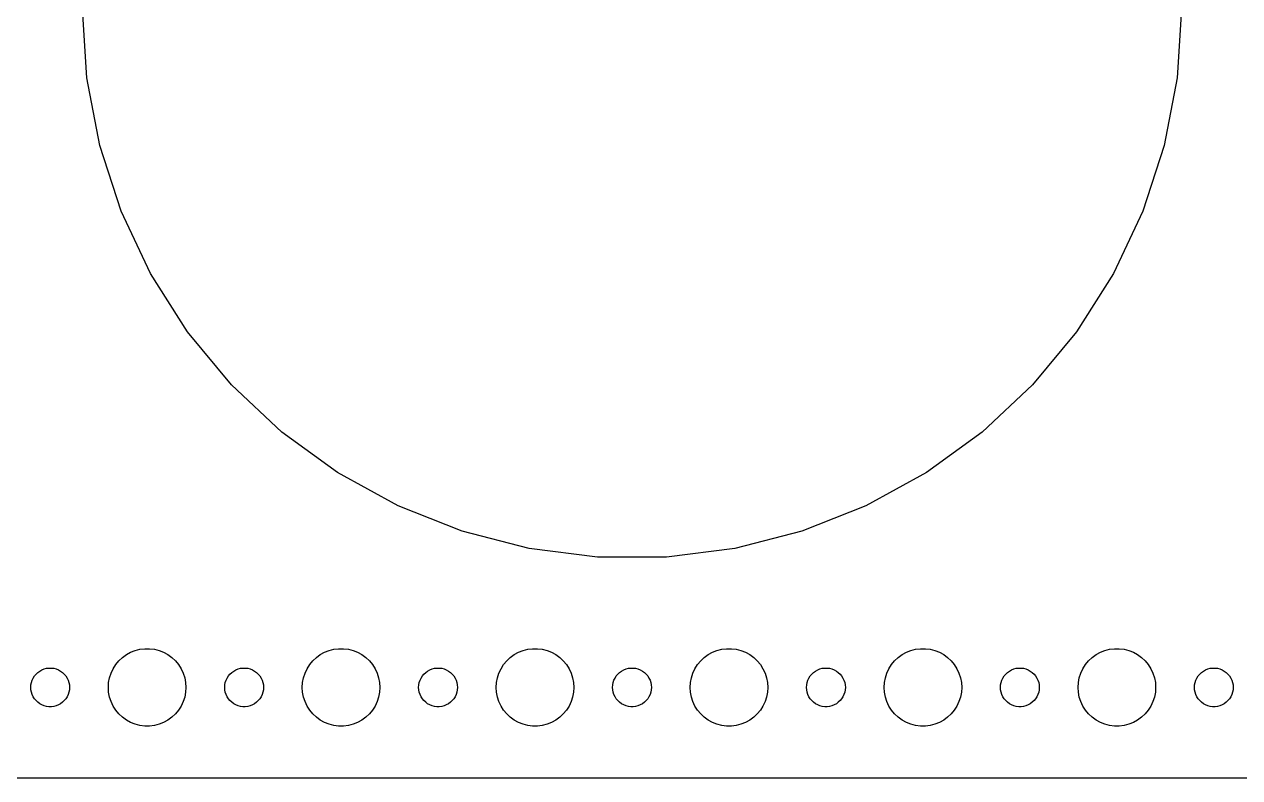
# Model space of a CAD drawing. Header units: metres. Extents: x -240 to 240, y -59 to 59.
# Drawn here: x -137 to -43, y -59.5 to -1.2 of the extents above; entities that cross this region are included whole.
import ezdxf

# ---------------------------------------------------------------- set-up
doc = ezdxf.new("R2010")
doc.units = ezdxf.units.M

msp = doc.modelspace()

# ---------------------------------------------------------------- linework, layer by layer
for p, q in [((-132.165, -5.32666), (-132.5, 0)), ((-47.5, 0), (-47.8351, -5.32666)), ((-131.165, -10.5693), (-132.165, -5.32666)), ((-47.8351, -5.32666), (-48.8352, -10.5693)), ((-129.516, -15.6453), (-131.165, -10.5693)), ((-48.8352, -10.5693), (-50.4845, -15.6453)), ((-127.243, -20.4745), (-129.516, -15.6453)), ((-50.4845, -15.6453), (-52.757, -20.4745)), ((-124.383, -24.9809), (-127.243, -20.4745)), ((-52.757, -20.4745), (-55.6168, -24.9809)), ((-120.981, -29.0932), (-124.383, -24.9809)), ((-55.6168, -24.9809), (-59.0188, -29.0932)), ((-117.091, -32.7468), (-120.981, -29.0932)), ((-59.0188, -29.0932), (-62.9095, -32.7468)), ((-112.773, -35.8839), (-117.091, -32.7468)), ((-62.9095, -32.7468), (-67.2274, -35.8839)), ((-108.096, -38.4551), (-112.773, -35.8839)), ((-67.2274, -35.8839), (-71.9044, -38.4551)), ((-103.133, -40.4199), (-108.096, -38.4551)), ((-71.9044, -38.4551), (-76.8668, -40.4199)), ((-97.9637, -41.7472), (-103.133, -40.4199)), ((-76.8668, -40.4199), (-82.0363, -41.7472)), ((-92.6686, -42.4161), (-97.9637, -41.7472)), ((-82.0363, -41.7472), (-87.3314, -42.4161)), ((-87.3314, -42.4161), (-92.6686, -42.4161)), ((-129.107, -49.967), (-128.777, -49.7855)), ((-128.777, -49.7855), (-128.427, -49.6468)), ((-128.427, -49.6468), (-128.062, -49.5531)), ((-128.062, -49.5531), (-127.688, -49.5059)), ((-127.688, -49.5059), (-127.312, -49.5059)), ((-127.312, -49.5059), (-126.938, -49.5531)), ((-126.938, -49.5531), (-126.573, -49.6468)), ((-126.573, -49.6468), (-126.223, -49.7855)), ((-126.223, -49.7855), (-125.893, -49.967)), ((-114.107, -49.967), (-113.777, -49.7855)), ((-113.777, -49.7855), (-113.427, -49.6468)), ((-113.427, -49.6468), (-113.062, -49.5531)), ((-113.062, -49.5531), (-112.688, -49.5059)), ((-112.688, -49.5059), (-112.312, -49.5059)), ((-112.312, -49.5059), (-111.938, -49.5531)), ((-111.938, -49.5531), (-111.573, -49.6468)), ((-111.573, -49.6468), (-111.223, -49.7855)), ((-111.223, -49.7855), (-110.893, -49.967)), ((-99.1075, -49.967), (-98.7773, -49.7855)), ((-98.7773, -49.7855), (-98.427, -49.6468)), ((-98.427, -49.6468), (-98.0621, -49.5531)), ((-98.0621, -49.5531), (-97.6884, -49.5059)), ((-97.6884, -49.5059), (-97.3116, -49.5059)), ((-97.3116, -49.5059), (-96.9379, -49.5531)), ((-96.9379, -49.5531), (-96.573, -49.6468)), ((-96.573, -49.6468), (-96.2227, -49.7855)), ((-96.2227, -49.7855), (-95.8925, -49.967)), ((-84.1075, -49.967), (-83.7773, -49.7855)), ((-83.7773, -49.7855), (-83.427, -49.6468)), ((-83.427, -49.6468), (-83.0621, -49.5531)), ((-83.0621, -49.5531), (-82.6884, -49.5059)), ((-82.6884, -49.5059), (-82.3116, -49.5059)), ((-82.3116, -49.5059), (-81.9379, -49.5531)), ((-81.9379, -49.5531), (-81.573, -49.6468)), ((-81.573, -49.6468), (-81.2227, -49.7855)), ((-81.2227, -49.7855), (-80.8925, -49.967)), ((-69.1075, -49.967), (-68.7773, -49.7855)), ((-68.7773, -49.7855), (-68.427, -49.6468)), ((-68.427, -49.6468), (-68.0621, -49.5531)), ((-68.0621, -49.5531), (-67.6884, -49.5059)), ((-67.6884, -49.5059), (-67.3116, -49.5059)), ((-67.3116, -49.5059), (-66.9379, -49.5531)), ((-66.9379, -49.5531), (-66.573, -49.6468)), ((-66.573, -49.6468), (-66.2227, -49.7855)), ((-66.2227, -49.7855), (-65.8925, -49.967)), ((-54.1075, -49.967), (-53.7773, -49.7855)), ((-53.7773, -49.7855), (-53.427, -49.6468)), ((-53.427, -49.6468), (-53.0621, -49.5531)), ((-53.0621, -49.5531), (-52.6884, -49.5059)), ((-52.6884, -49.5059), (-52.3116, -49.5059)), ((-52.3116, -49.5059), (-51.9379, -49.5531)), ((-51.9379, -49.5531), (-51.5729, -49.6468)), ((-51.5729, -49.6468), (-51.2227, -49.7855)), ((-51.2227, -49.7855), (-50.8925, -49.967)), ((-130.129, -51.0547), (-129.927, -50.7366)), ((-129.927, -50.7366), (-129.687, -50.4464)), ((-129.687, -50.4464), (-129.412, -50.1885)), ((-129.412, -50.1885), (-129.107, -49.967)), ((-125.893, -49.967), (-125.588, -50.1885)), ((-125.588, -50.1885), (-125.313, -50.4464)), ((-125.313, -50.4464), (-125.073, -50.7366)), ((-125.073, -50.7366), (-124.871, -51.0547)), ((-115.129, -51.0547), (-114.927, -50.7366)), ((-114.927, -50.7366), (-114.687, -50.4464)), ((-114.687, -50.4464), (-114.412, -50.1885)), ((-114.412, -50.1885), (-114.107, -49.967)), ((-110.893, -49.967), (-110.588, -50.1885)), ((-110.588, -50.1885), (-110.313, -50.4464)), ((-110.313, -50.4464), (-110.073, -50.7366)), ((-110.073, -50.7366), (-109.871, -51.0547)), ((-100.129, -51.0547), (-99.927, -50.7366)), ((-99.927, -50.7366), (-99.6869, -50.4464)), ((-99.6869, -50.4464), (-99.4123, -50.1885)), ((-99.4123, -50.1885), (-99.1075, -49.967)), ((-95.8925, -49.967), (-95.5877, -50.1885)), ((-95.5877, -50.1885), (-95.3131, -50.4464)), ((-95.3131, -50.4464), (-95.073, -50.7366)), ((-95.073, -50.7366), (-94.8711, -51.0547)), ((-85.1289, -51.0547), (-84.927, -50.7366)), ((-84.927, -50.7366), (-84.6869, -50.4464)), ((-84.6869, -50.4464), (-84.4123, -50.1885)), ((-84.4123, -50.1885), (-84.1075, -49.967)), ((-80.8925, -49.967), (-80.5877, -50.1885)), ((-80.5877, -50.1885), (-80.3131, -50.4464)), ((-80.3131, -50.4464), (-80.073, -50.7366)), ((-80.073, -50.7366), (-79.8711, -51.0547)), ((-70.1289, -51.0547), (-69.927, -50.7366)), ((-69.927, -50.7366), (-69.6869, -50.4464)), ((-69.6869, -50.4464), (-69.4123, -50.1885)), ((-69.4123, -50.1885), (-69.1075, -49.967)), ((-65.8925, -49.967), (-65.5877, -50.1885)), ((-65.5877, -50.1885), (-65.3131, -50.4464)), ((-65.3131, -50.4464), (-65.073, -50.7366)), ((-65.073, -50.7366), (-64.8711, -51.0547)), ((-55.1289, -51.0547), (-54.927, -50.7366)), ((-54.927, -50.7366), (-54.6869, -50.4464)), ((-54.6869, -50.4464), (-54.4123, -50.1885)), ((-54.4123, -50.1885), (-54.1075, -49.967)), ((-50.8925, -49.967), (-50.5877, -50.1885)), ((-50.5877, -50.1885), (-50.3131, -50.4464)), ((-50.3131, -50.4464), (-50.0729, -50.7366)), ((-50.0729, -50.7366), (-49.8711, -51.0547)), ((-136.314, -51.7774), (-136.214, -51.6183)), ((-136.214, -51.6183), (-136.093, -51.4732)), ((-136.093, -51.4732), (-135.956, -51.3442)), ((-135.956, -51.3442), (-135.804, -51.2335)), ((-135.804, -51.2335), (-135.639, -51.1428)), ((-135.639, -51.1428), (-135.464, -51.0734)), ((-135.464, -51.0734), (-135.281, -51.0266)), ((-135.281, -51.0266), (-135.094, -51.003)), ((-135.094, -51.003), (-134.906, -51.003)), ((-134.906, -51.003), (-134.719, -51.0266)), ((-134.719, -51.0266), (-134.536, -51.0734)), ((-134.536, -51.0734), (-134.361, -51.1428)), ((-134.361, -51.1428), (-134.196, -51.2335)), ((-134.196, -51.2335), (-134.044, -51.3442)), ((-134.044, -51.3442), (-133.907, -51.4732)), ((-133.907, -51.4732), (-133.786, -51.6183)), ((-133.786, -51.6183), (-133.686, -51.7774)), ((-130.406, -51.7539), (-130.289, -51.3956)), ((-130.289, -51.3956), (-130.129, -51.0547)), ((-124.871, -51.0547), (-124.711, -51.3956)), ((-124.711, -51.3956), (-124.594, -51.7539)), ((-121.314, -51.7774), (-121.214, -51.6183)), ((-121.214, -51.6183), (-121.093, -51.4732)), ((-121.093, -51.4732), (-120.956, -51.3442)), ((-120.956, -51.3442), (-120.804, -51.2335)), ((-120.804, -51.2335), (-120.639, -51.1428)), ((-120.639, -51.1428), (-120.464, -51.0734)), ((-120.464, -51.0734), (-120.281, -51.0266)), ((-120.281, -51.0266), (-120.094, -51.003)), ((-120.094, -51.003), (-119.906, -51.003)), ((-119.906, -51.003), (-119.719, -51.0266)), ((-119.719, -51.0266), (-119.536, -51.0734)), ((-119.536, -51.0734), (-119.361, -51.1428)), ((-119.361, -51.1428), (-119.196, -51.2335)), ((-119.196, -51.2335), (-119.044, -51.3442)), ((-119.044, -51.3442), (-118.907, -51.4732)), ((-118.907, -51.4732), (-118.786, -51.6183)), ((-118.786, -51.6183), (-118.686, -51.7774)), ((-115.406, -51.7539), (-115.289, -51.3956)), ((-115.289, -51.3956), (-115.129, -51.0547)), ((-109.871, -51.0547), (-109.711, -51.3956)), ((-109.711, -51.3956), (-109.594, -51.7539)), ((-106.314, -51.7774), (-106.214, -51.6183)), ((-106.214, -51.6183), (-106.093, -51.4732)), ((-106.093, -51.4732), (-105.956, -51.3442)), ((-105.956, -51.3442), (-105.804, -51.2335)), ((-105.804, -51.2335), (-105.639, -51.1428)), ((-105.639, -51.1428), (-105.464, -51.0734)), ((-105.464, -51.0734), (-105.281, -51.0266)), ((-105.281, -51.0266), (-105.094, -51.003)), ((-105.094, -51.003), (-104.906, -51.003)), ((-104.906, -51.003), (-104.719, -51.0266)), ((-104.719, -51.0266), (-104.536, -51.0734)), ((-104.536, -51.0734), (-104.361, -51.1428)), ((-104.361, -51.1428), (-104.196, -51.2335)), ((-104.196, -51.2335), (-104.044, -51.3442)), ((-104.044, -51.3442), (-103.907, -51.4732)), ((-103.907, -51.4732), (-103.786, -51.6183)), ((-103.786, -51.6183), (-103.686, -51.7774)), ((-100.406, -51.7539), (-100.289, -51.3956)), ((-100.289, -51.3956), (-100.129, -51.0547)), ((-94.8711, -51.0547), (-94.7107, -51.3956)), ((-94.7107, -51.3956), (-94.5943, -51.7539)), ((-91.3145, -51.7774), (-91.2135, -51.6183)), ((-91.2135, -51.6183), (-91.0934, -51.4732)), ((-91.0934, -51.4732), (-90.9561, -51.3442)), ((-90.9561, -51.3442), (-90.8037, -51.2335)), ((-90.8037, -51.2335), (-90.6387, -51.1428)), ((-90.6387, -51.1428), (-90.4635, -51.0734)), ((-90.4635, -51.0734), (-90.2811, -51.0266)), ((-90.2811, -51.0266), (-90.0942, -51.003)), ((-90.0942, -51.003), (-89.9058, -51.003)), ((-89.9058, -51.003), (-89.7189, -51.0266)), ((-89.7189, -51.0266), (-89.5365, -51.0734)), ((-89.5365, -51.0734), (-89.3613, -51.1428)), ((-89.3613, -51.1428), (-89.1963, -51.2335)), ((-89.1963, -51.2335), (-89.0439, -51.3442)), ((-89.0439, -51.3442), (-88.9065, -51.4732)), ((-88.9065, -51.4732), (-88.7865, -51.6183)), ((-88.7865, -51.6183), (-88.6855, -51.7774)), ((-85.4057, -51.7539), (-85.2893, -51.3956)), ((-85.2893, -51.3956), (-85.1289, -51.0547)), ((-79.8711, -51.0547), (-79.7107, -51.3956)), ((-79.7107, -51.3956), (-79.5943, -51.7539)), ((-76.3145, -51.7774), (-76.2135, -51.6183)), ((-76.2135, -51.6183), (-76.0934, -51.4732)), ((-76.0934, -51.4732), (-75.9561, -51.3442)), ((-75.9561, -51.3442), (-75.8037, -51.2335)), ((-75.8037, -51.2335), (-75.6387, -51.1428)), ((-75.6387, -51.1428), (-75.4635, -51.0734)), ((-75.4635, -51.0734), (-75.2811, -51.0266)), ((-75.2811, -51.0266), (-75.0942, -51.003)), ((-75.0942, -51.003), (-74.9058, -51.003)), ((-74.9058, -51.003), (-74.7189, -51.0266)), ((-74.7189, -51.0266), (-74.5365, -51.0734)), ((-74.5365, -51.0734), (-74.3613, -51.1428)), ((-74.3613, -51.1428), (-74.1963, -51.2335)), ((-74.1963, -51.2335), (-74.0439, -51.3442)), ((-74.0439, -51.3442), (-73.9065, -51.4732)), ((-73.9065, -51.4732), (-73.7865, -51.6183)), ((-73.7865, -51.6183), (-73.6855, -51.7774)), ((-70.4057, -51.7539), (-70.2893, -51.3956)), ((-70.2893, -51.3956), (-70.1289, -51.0547)), ((-64.8711, -51.0547), (-64.7107, -51.3956)), ((-64.7107, -51.3956), (-64.5943, -51.7539)), ((-61.3145, -51.7774), (-61.2135, -51.6183)), ((-61.2135, -51.6183), (-61.0934, -51.4732)), ((-61.0934, -51.4732), (-60.9561, -51.3442)), ((-60.9561, -51.3442), (-60.8037, -51.2335)), ((-60.8037, -51.2335), (-60.6387, -51.1428)), ((-60.6387, -51.1428), (-60.4635, -51.0734)), ((-60.4635, -51.0734), (-60.2811, -51.0266)), ((-60.2811, -51.0266), (-60.0942, -51.003)), ((-60.0942, -51.003), (-59.9058, -51.003)), ((-59.9058, -51.003), (-59.7189, -51.0266)), ((-59.7189, -51.0266), (-59.5365, -51.0734)), ((-59.5365, -51.0734), (-59.3613, -51.1428)), ((-59.3613, -51.1428), (-59.1963, -51.2335)), ((-59.1963, -51.2335), (-59.0439, -51.3442)), ((-59.0439, -51.3442), (-58.9065, -51.4732)), ((-58.9065, -51.4732), (-58.7865, -51.6183)), ((-58.7865, -51.6183), (-58.6855, -51.7774)), ((-55.4057, -51.7539), (-55.2893, -51.3956)), ((-55.2893, -51.3956), (-55.1289, -51.0547)), ((-49.8711, -51.0547), (-49.7107, -51.3956)), ((-49.7107, -51.3956), (-49.5942, -51.7539)), ((-46.3145, -51.7774), (-46.2135, -51.6183)), ((-46.2135, -51.6183), (-46.0934, -51.4732)), ((-46.0934, -51.4732), (-45.9561, -51.3442)), ((-45.9561, -51.3442), (-45.8037, -51.2335)), ((-45.8037, -51.2335), (-45.6387, -51.1428)), ((-45.6387, -51.1428), (-45.4635, -51.0734)), ((-45.4635, -51.0734), (-45.2811, -51.0266)), ((-45.2811, -51.0266), (-45.0942, -51.003)), ((-45.0942, -51.003), (-44.9058, -51.003)), ((-44.9058, -51.003), (-44.7189, -51.0266)), ((-44.7189, -51.0266), (-44.5365, -51.0734)), ((-44.5365, -51.0734), (-44.3613, -51.1428)), ((-44.3613, -51.1428), (-44.1963, -51.2335)), ((-44.1963, -51.2335), (-44.0439, -51.3442)), ((-44.0439, -51.3442), (-43.9065, -51.4732)), ((-43.9065, -51.4732), (-43.7865, -51.6183)), ((-43.7865, -51.6183), (-43.6855, -51.7774)), ((-136.5, -52.5), (-136.488, -52.312)), ((-136.488, -52.688), (-136.5, -52.5)), ((-136.488, -52.312), (-136.453, -52.127)), ((-136.453, -52.127), (-136.395, -51.9478)), ((-136.395, -51.9478), (-136.314, -51.7774)), ((-133.686, -51.7774), (-133.605, -51.9478)), ((-133.605, -51.9478), (-133.547, -52.127)), ((-133.547, -52.127), (-133.512, -52.312)), ((-133.512, -52.312), (-133.5, -52.5)), ((-133.5, -52.5), (-133.512, -52.688)), ((-130.5, -52.5), (-130.476, -52.124)), ((-130.476, -52.876), (-130.5, -52.5)), ((-130.476, -52.124), (-130.406, -51.7539)), ((-124.594, -51.7539), (-124.524, -52.124)), ((-124.524, -52.124), (-124.5, -52.5)), ((-124.5, -52.5), (-124.524, -52.876)), ((-121.5, -52.5), (-121.488, -52.312)), ((-121.488, -52.688), (-121.5, -52.5)), ((-121.488, -52.312), (-121.453, -52.127)), ((-121.453, -52.127), (-121.395, -51.9478)), ((-121.395, -51.9478), (-121.314, -51.7774)), ((-118.686, -51.7774), (-118.605, -51.9478)), ((-118.605, -51.9478), (-118.547, -52.127)), ((-118.547, -52.127), (-118.512, -52.312)), ((-118.512, -52.312), (-118.5, -52.5)), ((-118.5, -52.5), (-118.512, -52.688)), ((-115.5, -52.5), (-115.476, -52.124)), ((-115.476, -52.876), (-115.5, -52.5)), ((-115.476, -52.124), (-115.406, -51.7539)), ((-109.594, -51.7539), (-109.524, -52.124)), ((-109.524, -52.124), (-109.5, -52.5)), ((-109.5, -52.5), (-109.524, -52.876)), ((-106.5, -52.5), (-106.488, -52.312)), ((-106.488, -52.688), (-106.5, -52.5)), ((-106.488, -52.312), (-106.453, -52.127)), ((-106.453, -52.127), (-106.395, -51.9478)), ((-106.395, -51.9478), (-106.314, -51.7774)), ((-103.686, -51.7774), (-103.605, -51.9478)), ((-103.605, -51.9478), (-103.547, -52.127)), ((-103.547, -52.127), (-103.512, -52.312)), ((-103.512, -52.312), (-103.5, -52.5)), ((-103.5, -52.5), (-103.512, -52.688)), ((-100.5, -52.5), (-100.476, -52.124)), ((-100.476, -52.876), (-100.5, -52.5)), ((-100.476, -52.124), (-100.406, -51.7539)), ((-94.5943, -51.7539), (-94.5237, -52.124)), ((-94.5237, -52.124), (-94.5, -52.5)), ((-94.5, -52.5), (-94.5237, -52.876)), ((-91.5, -52.5), (-91.4882, -52.312)), ((-91.4882, -52.688), (-91.5, -52.5)), ((-91.4882, -52.312), (-91.4529, -52.127)), ((-91.4529, -52.127), (-91.3947, -51.9478)), ((-91.3947, -51.9478), (-91.3145, -51.7774)), ((-88.6855, -51.7774), (-88.6053, -51.9478)), ((-88.6053, -51.9478), (-88.5471, -52.127)), ((-88.5471, -52.127), (-88.5118, -52.312)), ((-88.5118, -52.312), (-88.5, -52.5)), ((-88.5, -52.5), (-88.5118, -52.688)), ((-85.5, -52.5), (-85.4763, -52.124)), ((-85.4763, -52.876), (-85.5, -52.5)), ((-85.4763, -52.124), (-85.4057, -51.7539)), ((-79.5943, -51.7539), (-79.5237, -52.124)), ((-79.5237, -52.124), (-79.5, -52.5)), ((-79.5, -52.5), (-79.5237, -52.876)), ((-76.5, -52.5), (-76.4882, -52.312)), ((-76.4882, -52.688), (-76.5, -52.5)), ((-76.4882, -52.312), (-76.4529, -52.127)), ((-76.4529, -52.127), (-76.3947, -51.9478)), ((-76.3947, -51.9478), (-76.3145, -51.7774)), ((-73.6855, -51.7774), (-73.6053, -51.9478)), ((-73.6053, -51.9478), (-73.5471, -52.127)), ((-73.5471, -52.127), (-73.5118, -52.312)), ((-73.5118, -52.312), (-73.5, -52.5)), ((-73.5, -52.5), (-73.5118, -52.688)), ((-70.5, -52.5), (-70.4763, -52.124)), ((-70.4763, -52.876), (-70.5, -52.5)), ((-70.4763, -52.124), (-70.4057, -51.7539)), ((-64.5943, -51.7539), (-64.5237, -52.124)), ((-64.5237, -52.124), (-64.5, -52.5)), ((-64.5, -52.5), (-64.5237, -52.876)), ((-61.5, -52.5), (-61.4882, -52.312)), ((-61.4882, -52.688), (-61.5, -52.5)), ((-61.4882, -52.312), (-61.4529, -52.127)), ((-61.4529, -52.127), (-61.3947, -51.9478)), ((-61.3947, -51.9478), (-61.3145, -51.7774)), ((-58.6855, -51.7774), (-58.6053, -51.9478)), ((-58.6053, -51.9478), (-58.5471, -52.127)), ((-58.5471, -52.127), (-58.5118, -52.312)), ((-58.5118, -52.312), (-58.5, -52.5)), ((-58.5, -52.5), (-58.5118, -52.688)), ((-55.5, -52.5), (-55.4763, -52.124)), ((-55.4763, -52.876), (-55.5, -52.5)), ((-55.4763, -52.124), (-55.4057, -51.7539)), ((-49.5942, -51.7539), (-49.5237, -52.124)), ((-49.5237, -52.124), (-49.5, -52.5)), ((-49.5, -52.5), (-49.5237, -52.876)), ((-46.5, -52.5), (-46.4882, -52.312)), ((-46.4882, -52.688), (-46.5, -52.5)), ((-46.4882, -52.312), (-46.4529, -52.127)), ((-46.4529, -52.127), (-46.3947, -51.9478)), ((-46.3947, -51.9478), (-46.3145, -51.7774)), ((-43.6855, -51.7774), (-43.6053, -51.9478)), ((-43.6053, -51.9478), (-43.5471, -52.127)), ((-43.5471, -52.127), (-43.5118, -52.312)), ((-43.5118, -52.312), (-43.5, -52.5)), ((-43.5, -52.5), (-43.5118, -52.688)), ((-136.453, -52.873), (-136.488, -52.688)), ((-136.395, -53.0522), (-136.453, -52.873)), ((-136.314, -53.2226), (-136.395, -53.0522)), ((-136.214, -53.3817), (-136.314, -53.2226)), ((-136.093, -53.5268), (-136.214, -53.3817)), ((-135.956, -53.6558), (-136.093, -53.5268)), ((-133.907, -53.5268), (-134.044, -53.6558)), ((-133.786, -53.3817), (-133.907, -53.5268)), ((-133.686, -53.2226), (-133.786, -53.3817)), ((-133.605, -53.0522), (-133.686, -53.2226)), ((-133.547, -52.873), (-133.605, -53.0522)), ((-133.512, -52.688), (-133.547, -52.873)), ((-130.406, -53.2461), (-130.476, -52.876)), ((-130.289, -53.6044), (-130.406, -53.2461)), ((-124.594, -53.2461), (-124.711, -53.6044)), ((-124.524, -52.876), (-124.594, -53.2461)), ((-121.453, -52.873), (-121.488, -52.688)), ((-121.395, -53.0522), (-121.453, -52.873)), ((-121.314, -53.2226), (-121.395, -53.0522)), ((-121.214, -53.3817), (-121.314, -53.2226)), ((-121.093, -53.5268), (-121.214, -53.3817)), ((-120.956, -53.6558), (-121.093, -53.5268)), ((-118.907, -53.5268), (-119.044, -53.6558)), ((-118.786, -53.3817), (-118.907, -53.5268)), ((-118.686, -53.2226), (-118.786, -53.3817)), ((-118.605, -53.0522), (-118.686, -53.2226)), ((-118.547, -52.873), (-118.605, -53.0522)), ((-118.512, -52.688), (-118.547, -52.873)), ((-115.406, -53.2461), (-115.476, -52.876)), ((-115.289, -53.6044), (-115.406, -53.2461)), ((-109.594, -53.2461), (-109.711, -53.6044)), ((-109.524, -52.876), (-109.594, -53.2461)), ((-106.453, -52.873), (-106.488, -52.688)), ((-106.395, -53.0522), (-106.453, -52.873)), ((-106.314, -53.2226), (-106.395, -53.0522)), ((-106.214, -53.3817), (-106.314, -53.2226)), ((-106.093, -53.5268), (-106.214, -53.3817)), ((-105.956, -53.6558), (-106.093, -53.5268)), ((-103.907, -53.5268), (-104.044, -53.6558)), ((-103.786, -53.3817), (-103.907, -53.5268)), ((-103.686, -53.2226), (-103.786, -53.3817)), ((-103.605, -53.0522), (-103.686, -53.2226)), ((-103.547, -52.873), (-103.605, -53.0522)), ((-103.512, -52.688), (-103.547, -52.873)), ((-100.406, -53.2461), (-100.476, -52.876)), ((-100.289, -53.6044), (-100.406, -53.2461)), ((-94.5943, -53.2461), (-94.7107, -53.6044)), ((-94.5237, -52.876), (-94.5943, -53.2461)), ((-91.4529, -52.873), (-91.4882, -52.688)), ((-91.3947, -53.0522), (-91.4529, -52.873)), ((-91.3145, -53.2226), (-91.3947, -53.0522)), ((-91.2135, -53.3817), (-91.3145, -53.2226)), ((-91.0934, -53.5268), (-91.2135, -53.3817)), ((-90.9561, -53.6558), (-91.0934, -53.5268)), ((-88.9065, -53.5268), (-89.0439, -53.6558)), ((-88.7865, -53.3817), (-88.9065, -53.5268)), ((-88.6855, -53.2226), (-88.7865, -53.3817)), ((-88.6053, -53.0522), (-88.6855, -53.2226)), ((-88.5471, -52.873), (-88.6053, -53.0522)), ((-88.5118, -52.688), (-88.5471, -52.873)), ((-85.4057, -53.2461), (-85.4763, -52.876)), ((-85.2893, -53.6044), (-85.4057, -53.2461)), ((-79.5943, -53.2461), (-79.7107, -53.6044)), ((-79.5237, -52.876), (-79.5943, -53.2461)), ((-76.4529, -52.873), (-76.4882, -52.688)), ((-76.3947, -53.0522), (-76.4529, -52.873)), ((-76.3145, -53.2226), (-76.3947, -53.0522)), ((-76.2135, -53.3817), (-76.3145, -53.2226)), ((-76.0934, -53.5268), (-76.2135, -53.3817)), ((-75.9561, -53.6558), (-76.0934, -53.5268)), ((-73.9065, -53.5268), (-74.0439, -53.6558)), ((-73.7865, -53.3817), (-73.9065, -53.5268)), ((-73.6855, -53.2226), (-73.7865, -53.3817)), ((-73.6053, -53.0522), (-73.6855, -53.2226)), ((-73.5471, -52.873), (-73.6053, -53.0522)), ((-73.5118, -52.688), (-73.5471, -52.873)), ((-70.4057, -53.2461), (-70.4763, -52.876)), ((-70.2893, -53.6044), (-70.4057, -53.2461)), ((-64.5943, -53.2461), (-64.7107, -53.6044)), ((-64.5237, -52.876), (-64.5943, -53.2461)), ((-61.4529, -52.873), (-61.4882, -52.688)), ((-61.3947, -53.0522), (-61.4529, -52.873)), ((-61.3145, -53.2226), (-61.3947, -53.0522)), ((-61.2135, -53.3817), (-61.3145, -53.2226)), ((-61.0934, -53.5268), (-61.2135, -53.3817)), ((-60.9561, -53.6558), (-61.0934, -53.5268)), ((-58.9065, -53.5268), (-59.0439, -53.6558)), ((-58.7865, -53.3817), (-58.9065, -53.5268)), ((-58.6855, -53.2226), (-58.7865, -53.3817)), ((-58.6053, -53.0522), (-58.6855, -53.2226)), ((-58.5471, -52.873), (-58.6053, -53.0522)), ((-58.5118, -52.688), (-58.5471, -52.873)), ((-55.4057, -53.2461), (-55.4763, -52.876)), ((-55.2893, -53.6044), (-55.4057, -53.2461)), ((-49.5942, -53.2461), (-49.7107, -53.6044)), ((-49.5237, -52.876), (-49.5942, -53.2461)), ((-46.4529, -52.873), (-46.4882, -52.688)), ((-46.3947, -53.0522), (-46.4529, -52.873)), ((-46.3145, -53.2226), (-46.3947, -53.0522)), ((-46.2135, -53.3817), (-46.3145, -53.2226)), ((-46.0934, -53.5268), (-46.2135, -53.3817)), ((-45.9561, -53.6558), (-46.0934, -53.5268)), ((-43.9065, -53.5268), (-44.0439, -53.6558)), ((-43.7865, -53.3817), (-43.9065, -53.5268)), ((-43.6855, -53.2226), (-43.7865, -53.3817)), ((-43.6053, -53.0522), (-43.6855, -53.2226)), ((-43.5471, -52.873), (-43.6053, -53.0522)), ((-43.5118, -52.688), (-43.5471, -52.873)), ((-135.804, -53.7665), (-135.956, -53.6558)), ((-135.639, -53.8572), (-135.804, -53.7665)), ((-135.464, -53.9266), (-135.639, -53.8572)), ((-135.281, -53.9734), (-135.464, -53.9266)), ((-135.094, -53.997), (-135.281, -53.9734)), ((-134.906, -53.997), (-135.094, -53.997)), ((-134.719, -53.9734), (-134.906, -53.997)), ((-134.536, -53.9266), (-134.719, -53.9734)), ((-134.361, -53.8572), (-134.536, -53.9266)), ((-134.196, -53.7665), (-134.361, -53.8572)), ((-134.044, -53.6558), (-134.196, -53.7665)), ((-130.129, -53.9453), (-130.289, -53.6044)), ((-129.927, -54.2634), (-130.129, -53.9453)), ((-129.687, -54.5536), (-129.927, -54.2634)), ((-125.073, -54.2634), (-125.313, -54.5536)), ((-124.871, -53.9453), (-125.073, -54.2634)), ((-124.711, -53.6044), (-124.871, -53.9453)), ((-120.804, -53.7665), (-120.956, -53.6558)), ((-120.639, -53.8572), (-120.804, -53.7665)), ((-120.464, -53.9266), (-120.639, -53.8572)), ((-120.281, -53.9734), (-120.464, -53.9266)), ((-120.094, -53.997), (-120.281, -53.9734)), ((-119.906, -53.997), (-120.094, -53.997)), ((-119.719, -53.9734), (-119.906, -53.997)), ((-119.536, -53.9266), (-119.719, -53.9734)), ((-119.361, -53.8572), (-119.536, -53.9266)), ((-119.196, -53.7665), (-119.361, -53.8572)), ((-119.044, -53.6558), (-119.196, -53.7665)), ((-115.129, -53.9453), (-115.289, -53.6044)), ((-114.927, -54.2634), (-115.129, -53.9453)), ((-114.687, -54.5536), (-114.927, -54.2634)), ((-110.073, -54.2634), (-110.313, -54.5536)), ((-109.871, -53.9453), (-110.073, -54.2634)), ((-109.711, -53.6044), (-109.871, -53.9453)), ((-105.804, -53.7665), (-105.956, -53.6558)), ((-105.639, -53.8572), (-105.804, -53.7665)), ((-105.464, -53.9266), (-105.639, -53.8572)), ((-105.281, -53.9734), (-105.464, -53.9266)), ((-105.094, -53.997), (-105.281, -53.9734)), ((-104.906, -53.997), (-105.094, -53.997)), ((-104.719, -53.9734), (-104.906, -53.997)), ((-104.536, -53.9266), (-104.719, -53.9734)), ((-104.361, -53.8572), (-104.536, -53.9266)), ((-104.196, -53.7665), (-104.361, -53.8572)), ((-104.044, -53.6558), (-104.196, -53.7665)), ((-100.129, -53.9453), (-100.289, -53.6044)), ((-99.927, -54.2634), (-100.129, -53.9453)), ((-99.6869, -54.5536), (-99.927, -54.2634)), ((-95.073, -54.2634), (-95.3131, -54.5536)), ((-94.8711, -53.9453), (-95.073, -54.2634)), ((-94.7107, -53.6044), (-94.8711, -53.9453)), ((-90.8037, -53.7665), (-90.9561, -53.6558)), ((-90.6387, -53.8572), (-90.8037, -53.7665)), ((-90.4635, -53.9266), (-90.6387, -53.8572)), ((-90.2811, -53.9734), (-90.4635, -53.9266)), ((-90.0942, -53.997), (-90.2811, -53.9734)), ((-89.9058, -53.997), (-90.0942, -53.997)), ((-89.7189, -53.9734), (-89.9058, -53.997)), ((-89.5365, -53.9266), (-89.7189, -53.9734)), ((-89.3613, -53.8572), (-89.5365, -53.9266)), ((-89.1963, -53.7665), (-89.3613, -53.8572)), ((-89.0439, -53.6558), (-89.1963, -53.7665)), ((-85.1289, -53.9453), (-85.2893, -53.6044)), ((-84.927, -54.2634), (-85.1289, -53.9453)), ((-84.6869, -54.5536), (-84.927, -54.2634)), ((-80.073, -54.2634), (-80.3131, -54.5536)), ((-79.8711, -53.9453), (-80.073, -54.2634)), ((-79.7107, -53.6044), (-79.8711, -53.9453)), ((-75.8037, -53.7665), (-75.9561, -53.6558)), ((-75.6387, -53.8572), (-75.8037, -53.7665)), ((-75.4635, -53.9266), (-75.6387, -53.8572)), ((-75.2811, -53.9734), (-75.4635, -53.9266)), ((-75.0942, -53.997), (-75.2811, -53.9734)), ((-74.9058, -53.997), (-75.0942, -53.997)), ((-74.7189, -53.9734), (-74.9058, -53.997)), ((-74.5365, -53.9266), (-74.7189, -53.9734)), ((-74.3613, -53.8572), (-74.5365, -53.9266)), ((-74.1963, -53.7665), (-74.3613, -53.8572)), ((-74.0439, -53.6558), (-74.1963, -53.7665)), ((-70.1289, -53.9453), (-70.2893, -53.6044)), ((-69.927, -54.2634), (-70.1289, -53.9453)), ((-69.6869, -54.5536), (-69.927, -54.2634)), ((-65.073, -54.2634), (-65.3131, -54.5536)), ((-64.8711, -53.9453), (-65.073, -54.2634)), ((-64.7107, -53.6044), (-64.8711, -53.9453)), ((-60.8037, -53.7665), (-60.9561, -53.6558)), ((-60.6387, -53.8572), (-60.8037, -53.7665)), ((-60.4635, -53.9266), (-60.6387, -53.8572)), ((-60.2811, -53.9734), (-60.4635, -53.9266)), ((-60.0942, -53.997), (-60.2811, -53.9734)), ((-59.9058, -53.997), (-60.0942, -53.997)), ((-59.7189, -53.9734), (-59.9058, -53.997)), ((-59.5365, -53.9266), (-59.7189, -53.9734)), ((-59.3613, -53.8572), (-59.5365, -53.9266)), ((-59.1963, -53.7665), (-59.3613, -53.8572)), ((-59.0439, -53.6558), (-59.1963, -53.7665)), ((-55.1289, -53.9453), (-55.2893, -53.6044)), ((-54.927, -54.2634), (-55.1289, -53.9453)), ((-54.6869, -54.5536), (-54.927, -54.2634)), ((-50.0729, -54.2634), (-50.3131, -54.5536)), ((-49.8711, -53.9453), (-50.0729, -54.2634)), ((-49.7107, -53.6044), (-49.8711, -53.9453)), ((-45.8037, -53.7665), (-45.9561, -53.6558)), ((-45.6387, -53.8572), (-45.8037, -53.7665)), ((-45.4635, -53.9266), (-45.6387, -53.8572)), ((-45.2811, -53.9734), (-45.4635, -53.9266)), ((-45.0942, -53.997), (-45.2811, -53.9734)), ((-44.9058, -53.997), (-45.0942, -53.997)), ((-44.7189, -53.9734), (-44.9058, -53.997)), ((-44.5365, -53.9266), (-44.7189, -53.9734)), ((-44.3613, -53.8572), (-44.5365, -53.9266)), ((-44.1963, -53.7665), (-44.3613, -53.8572)), ((-44.0439, -53.6558), (-44.1963, -53.7665)), ((-129.412, -54.8115), (-129.687, -54.5536)), ((-129.107, -55.033), (-129.412, -54.8115)), ((-128.777, -55.2145), (-129.107, -55.033)), ((-128.427, -55.3532), (-128.777, -55.2145)), ((-128.062, -55.4469), (-128.427, -55.3532)), ((-127.688, -55.4941), (-128.062, -55.4469)), ((-126.938, -55.4469), (-127.312, -55.4941)), ((-126.573, -55.3532), (-126.938, -55.4469)), ((-126.223, -55.2145), (-126.573, -55.3532)), ((-125.893, -55.033), (-126.223, -55.2145)), ((-125.588, -54.8115), (-125.893, -55.033)), ((-125.313, -54.5536), (-125.588, -54.8115)), ((-114.412, -54.8115), (-114.687, -54.5536)), ((-114.107, -55.033), (-114.412, -54.8115)), ((-113.777, -55.2145), (-114.107, -55.033)), ((-113.427, -55.3532), (-113.777, -55.2145)), ((-113.062, -55.4469), (-113.427, -55.3532)), ((-112.688, -55.4941), (-113.062, -55.4469)), ((-111.938, -55.4469), (-112.312, -55.4941)), ((-111.573, -55.3532), (-111.938, -55.4469)), ((-111.223, -55.2145), (-111.573, -55.3532)), ((-110.893, -55.033), (-111.223, -55.2145)), ((-110.588, -54.8115), (-110.893, -55.033)), ((-110.313, -54.5536), (-110.588, -54.8115)), ((-99.4123, -54.8115), (-99.6869, -54.5536)), ((-99.1075, -55.033), (-99.4123, -54.8115)), ((-98.7773, -55.2145), (-99.1075, -55.033)), ((-98.427, -55.3532), (-98.7773, -55.2145)), ((-98.0621, -55.4469), (-98.427, -55.3532)), ((-97.6884, -55.4941), (-98.0621, -55.4469)), ((-96.9379, -55.4469), (-97.3116, -55.4941)), ((-96.573, -55.3532), (-96.9379, -55.4469)), ((-96.2227, -55.2145), (-96.573, -55.3532)), ((-95.8925, -55.033), (-96.2227, -55.2145)), ((-95.5877, -54.8115), (-95.8925, -55.033)), ((-95.3131, -54.5536), (-95.5877, -54.8115)), ((-84.4123, -54.8115), (-84.6869, -54.5536)), ((-84.1075, -55.033), (-84.4123, -54.8115)), ((-83.7773, -55.2145), (-84.1075, -55.033)), ((-83.427, -55.3532), (-83.7773, -55.2145)), ((-83.0621, -55.4469), (-83.427, -55.3532)), ((-82.6884, -55.4941), (-83.0621, -55.4469)), ((-81.9379, -55.4469), (-82.3116, -55.4941)), ((-81.573, -55.3532), (-81.9379, -55.4469)), ((-81.2227, -55.2145), (-81.573, -55.3532)), ((-80.8925, -55.033), (-81.2227, -55.2145)), ((-80.5877, -54.8115), (-80.8925, -55.033)), ((-80.3131, -54.5536), (-80.5877, -54.8115)), ((-69.4123, -54.8115), (-69.6869, -54.5536)), ((-69.1075, -55.033), (-69.4123, -54.8115)), ((-68.7773, -55.2145), (-69.1075, -55.033)), ((-68.427, -55.3532), (-68.7773, -55.2145)), ((-68.0621, -55.4469), (-68.427, -55.3532)), ((-67.6884, -55.4941), (-68.0621, -55.4469)), ((-66.9379, -55.4469), (-67.3116, -55.4941)), ((-66.573, -55.3532), (-66.9379, -55.4469)), ((-66.2227, -55.2145), (-66.573, -55.3532)), ((-65.8925, -55.033), (-66.2227, -55.2145)), ((-65.5877, -54.8115), (-65.8925, -55.033)), ((-65.3131, -54.5536), (-65.5877, -54.8115)), ((-54.4123, -54.8115), (-54.6869, -54.5536)), ((-54.1075, -55.033), (-54.4123, -54.8115)), ((-53.7773, -55.2145), (-54.1075, -55.033)), ((-53.427, -55.3532), (-53.7773, -55.2145)), ((-53.0621, -55.4469), (-53.427, -55.3532)), ((-52.6884, -55.4941), (-53.0621, -55.4469)), ((-51.9379, -55.4469), (-52.3116, -55.4941)), ((-51.5729, -55.3532), (-51.9379, -55.4469)), ((-51.2227, -55.2145), (-51.5729, -55.3532)), ((-50.8925, -55.033), (-51.2227, -55.2145)), ((-50.5877, -54.8115), (-50.8925, -55.033)), ((-50.3131, -54.5536), (-50.5877, -54.8115)), ((-127.312, -55.4941), (-127.688, -55.4941)), ((-112.312, -55.4941), (-112.688, -55.4941)), ((-97.3116, -55.4941), (-97.6884, -55.4941)), ((-82.3116, -55.4941), (-82.6884, -55.4941)), ((-67.3116, -55.4941), (-67.6884, -55.4941)), ((-52.3116, -55.4941), (-52.6884, -55.4941)), ((-234.814, -59.4901), (234.814, -59.4901))]:
    msp.add_line(p, q)

doc.saveas('drawing.dxf')
